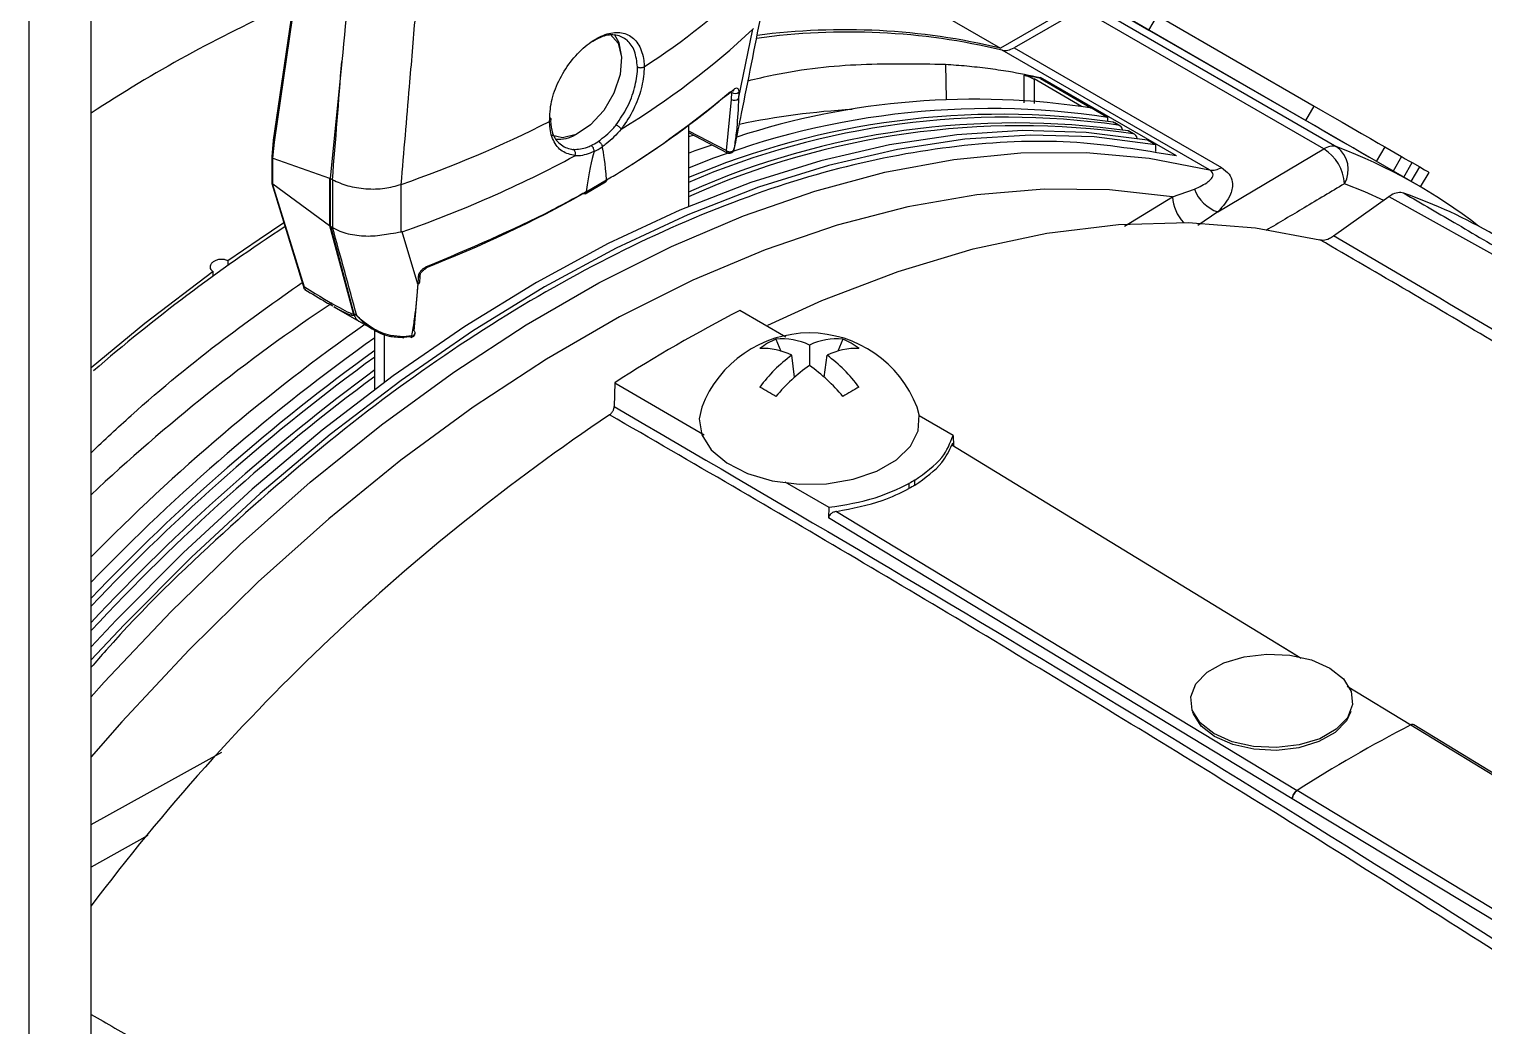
# Model space of a CAD drawing. Extents: x 17.1 to 113.1, y 3.8 to 84.5.
# Drawn here: x 80.093 to 83.209, y 12.282 to 14.415 of the extents above; entities that cross this region are included whole.
import ezdxf

# ---------------------------------------------------------------- set-up
doc = ezdxf.new("R2010")
doc.units = 0
doc.header["$MEASUREMENT"] = 0
doc.layers.add('OBJECT', color=7, linetype='CONTINUOUS')

msp = doc.modelspace()

# ---------------------------------------------------------------- linework, layer by layer
at = {"layer": 'OBJECT'}
for p, q in [((80.2264, 8.0001), (80.2264, 15.3266)), ((80.0934, 7.9233), (80.0934, 15.2498)), ((81.7632, 14.6114), (82.1733, 14.3746)), ((80.6663, 14.5222), (80.6163, 14.1773)), ((80.6189, 14.1732), (80.6688, 14.518)), ((82.4019, 14.5066), (82.1733, 14.3746)), ((82.3466, 14.4584), (82.2027, 14.3754)), ((82.8655, 14.1588), (82.3466, 14.4584)), ((82.3745, 14.4629), (82.8934, 14.1633)), ((82.3913, 14.4711), (82.4913, 14.4133)), ((83.0657, 14.0817), (82.3919, 14.4707)), ((82.4913, 14.4133), (82.5093, 14.4445)), ((82.5093, 14.4445), (82.8452, 14.2506)), ((81.6125, 14.2658), (81.6429, 14.4149)), ((81.6429, 14.4149), (81.6444, 14.4167)), ((82.4913, 14.4133), (82.8272, 14.2194)), ((82.6209, 14.114), (82.1771, 14.3702)), ((82.2027, 14.3754), (82.6465, 14.1192)), ((80.7631, 14.346), (80.738, 14.0959)), ((81.4107, 14.3348), (81.4107, 14.3348)), ((82.0554, 14.3401), (82.0571, 14.2653)), ((82.2238, 14.2574), (82.2238, 14.317)), ((82.347, 14.2496), (82.2452, 14.3086)), ((82.2452, 14.3086), (82.2452, 14.2561)), ((82.5503, 14.1438), (82.2592, 14.3118)), ((82.2592, 14.3118), (82.2592, 14.3095)), ((82.2592, 14.3095), (82.3683, 14.2463)), ((81.5974, 14.265), (81.5981, 14.2795)), ((81.6132, 14.2802), (81.6125, 14.2658)), ((81.5864, 14.1554), (81.5974, 14.265)), ((82.3695, 14.2461), (82.4034, 14.2265)), ((82.8272, 14.2194), (82.8452, 14.2506)), ((81.2079, 14.2178), (81.2079, 14.2178)), ((81.5052, 14.2094), (81.5052, 14.0354)), ((82.4034, 14.2179), (82.4034, 14.2265)), ((82.4255, 14.2098), (82.4149, 14.2159)), ((82.4289, 14.2086), (82.4184, 14.2147)), ((80.6163, 14.1772), (80.6129, 14.1429)), ((81.5052, 14.1975), (81.5864, 14.1554)), ((81.5052, 14.194), (81.5884, 14.1508)), ((81.5052, 14.1855), (81.5161, 14.1884)), ((82.4572, 14.1915), (82.4467, 14.1976)), ((82.4607, 14.1903), (82.4502, 14.1964)), ((82.5051, 14.1678), (82.4881, 14.1776)), ((80.6154, 14.1389), (80.6189, 14.1732)), ((81.3032, 14.1532), (81.3032, 14.1532)), ((81.3205, 14.1632), (81.3205, 14.1632)), ((81.6027, 14.1573), (81.6024, 14.156)), ((81.6027, 14.1573), (81.6046, 14.1644)), ((82.5051, 14.1678), (82.5051, 14.1531)), ((82.6389, 14.0239), (82.8655, 14.1588)), ((82.9961, 14.1635), (82.9781, 14.1323)), ((82.9961, 14.1635), (83.0323, 14.1426)), ((80.6129, 14.1427), (80.6129, 14.0853)), ((80.6156, 14.1388), (80.7369, 14.0962)), ((80.6156, 14.0836), (80.6156, 14.1388)), ((83.0323, 14.1426), (83.0143, 14.1114)), ((83.0368, 14.0984), (83.0548, 14.1296)), ((83.0531, 14.089), (83.0711, 14.1202)), ((83.0548, 14.1296), (83.0711, 14.1202)), ((80.6129, 14.0852), (80.6827, 13.8592)), ((80.6829, 13.8633), (80.6147, 14.084)), ((80.7369, 13.9946), (80.6156, 14.0836)), ((80.7369, 14.0962), (80.7369, 13.9946)), ((80.7391, 14.0952), (80.7428, 14.0931)), ((80.7391, 13.9931), (80.7391, 14.0952)), ((80.7428, 14.0931), (80.7428, 13.991)), ((80.89, 14.0829), (80.8901, 14.0829)), ((80.89, 13.9812), (80.89, 14.0829)), ((81.284, 14.0631), (81.328, 14.0885)), ((81.2861, 14.0672), (81.3301, 14.0926)), ((81.3301, 14.0926), (81.3301, 14.0926)), ((83.073, 14.0775), (83.091, 14.1087)), ((81.2861, 14.0672), (81.2861, 14.0672)), ((82.4392, 13.9938), (82.5417, 14.0562)), ((82.5417, 14.0562), (82.5888, 14.0727)), ((82.8867, 13.9726), (83.0052, 14.0567)), ((83.0052, 14.0567), (83.6412, 13.7033)), ((82.6389, 14.0239), (82.596, 13.9948)), ((80.7375, 13.9942), (80.7386, 13.9935)), ((80.7878, 13.8064), (80.7375, 13.9942)), ((80.7386, 13.9935), (80.7889, 13.8057)), ((80.7428, 13.991), (80.7391, 13.9931)), ((80.8924, 13.9816), (80.89, 13.9812)), ((80.9255, 13.8692), (80.8924, 13.9816)), ((80.4874, 13.8866), (80.4874, 13.8965)), ((80.5193, 13.9193), (80.5193, 13.9095)), ((80.9177, 13.7693), (80.9268, 13.8699)), ((80.9262, 13.8836), (80.9255, 13.8692)), ((80.6853, 13.8575), (80.6826, 13.8597)), ((80.7459, 13.8212), (80.7993, 13.7904)), ((80.7949, 13.8022), (80.7889, 13.8057)), ((81.7137, 13.7556), (81.6156, 13.8132)), ((80.7993, 13.7904), (80.8324, 13.7713)), ((80.8335, 13.6441), (80.8335, 13.7716)), ((80.8547, 13.6598), (80.8547, 13.7624)), ((80.8942, 13.7559), (80.9102, 13.7573)), ((80.9124, 13.7588), (80.8949, 13.757)), ((81.6926, 13.7517), (81.7034, 13.7261)), ((81.7643, 13.7392), (81.7643, 13.6954)), ((81.836, 13.7517), (81.8252, 13.7261)), ((81.7325, 13.6703), (81.7264, 13.7173)), ((81.7961, 13.6703), (81.8022, 13.7173)), ((81.3474, 13.6584), (81.3462, 13.6075)), ((81.3474, 13.6584), (81.5389, 13.5469)), ((82.0718, 13.5453), (81.9995, 13.5877)), ((82.0694, 13.5255), (82.8058, 13.0761)), ((82.0718, 13.5453), (82.0725, 13.5235)), ((81.7117, 13.4464), (81.8057, 13.3917)), ((81.9772, 13.4425), (81.9774, 13.4317)), ((81.9901, 13.4391), (81.9899, 13.4498)), ((81.8057, 13.3917), (81.8055, 13.3693)), ((82.798, 12.768), (81.8055, 13.3693)), ((81.8225, 13.3829), (82.8085, 12.7855)), ((82.7506, 13.1098), (82.8174, 13.069)), ((82.9157, 13.009), (83.0518, 12.926)), ((82.9157, 13.009), (83.0518, 12.926)), ((82.5866, 12.95), (82.5856, 12.9532)), ((83.0518, 12.926), (86.0463, 11.1004)), ((80.2264, 12.7131), (80.5064, 12.8673)), ((85.814, 10.9663), (82.8085, 12.7855)), ((82.7981, 12.768), (82.798, 12.768)), ((85.8037, 10.9487), (82.7981, 12.768)), ((80.3476, 12.689), (80.2264, 12.6216))]:
    msp.add_line(p, q, dxfattribs=at)
at = {"layer": 'OBJECT', "flags": 128}
for points in [[(81.3365, 14.4049), (81.3373, 14.4045), (81.3546, 14.3851), (81.3622, 14.3552), (81.3591, 14.3181), (81.3458, 14.2785), (81.3238, 14.2411), (81.2958, 14.2103), (81.2652, 14.19), (81.2357, 14.1826), (81.2115, 14.1884)], [(81.3619, 14.3588), (81.3569, 14.3857), (81.3468, 14.4037)], [(82.8452, 14.2506), (82.8636, 14.24), (82.8838, 14.2283), (82.9048, 14.2162), (82.926, 14.204), (82.9465, 14.1922), (82.9654, 14.1812), (82.9822, 14.1715), (82.9961, 14.1635)], [(82.4149, 14.2159), (82.4171, 14.2153), (82.4184, 14.2147)], [(82.9635, 14.1407), (82.9474, 14.15), (82.9285, 14.161), (82.908, 14.1728), (82.8868, 14.185), (82.8658, 14.1972), (82.8456, 14.2088), (82.8272, 14.2194)], [(82.4881, 14.1776), (82.3568, 14.1943), (82.2206, 14.1982), (82.0801, 14.1894), (81.9359, 14.1678), (81.7885, 14.1335), (81.6386, 14.0867), (81.4868, 14.0276), (81.3337, 13.9563), (81.18, 13.8733), (81.0262, 13.7788), (80.8732, 13.6733), (80.7213, 13.5572), (80.5714, 13.4309), (80.424, 13.295), (80.2798, 13.1501), (80.2264, 13.0932)], [(82.5051, 14.1678), (82.3738, 14.1845), (82.2376, 14.1884), (82.0971, 14.1796), (81.9529, 14.158), (81.8055, 14.1237), (81.6556, 14.0769), (81.5038, 14.0178), (81.3507, 13.9465), (81.1969, 13.8635), (81.0432, 13.769), (80.8901, 13.6635), (80.7383, 13.5474), (80.5884, 13.4211), (80.441, 13.2852), (80.2968, 13.1403), (80.2264, 13.065)], [(82.4467, 14.1976), (82.4488, 14.197), (82.4502, 14.1964)], [(80.2264, 12.9863), (80.2542, 13.0172), (80.3979, 13.169), (80.5453, 13.3119), (80.6956, 13.4453), (80.8483, 13.5685), (81.0026, 13.681), (81.1579, 13.7825), (81.3135, 13.8723), (81.4688, 13.9502), (81.6231, 14.0158), (81.7758, 14.0688), (81.9261, 14.109), (82.0735, 14.1363), (82.2173, 14.1504), (82.3568, 14.1514), (82.4916, 14.1393), (82.6209, 14.114)], [(81.5052, 14.15), (81.52, 14.1552), (81.5561, 14.1676)], [(81.5864, 14.1554), (81.5885, 14.1542), (81.5909, 14.1534), (81.5934, 14.153), (81.596, 14.1531), (81.5983, 14.1536), (81.6003, 14.1545), (81.6018, 14.1557), (81.6027, 14.1573)], [(83.0323, 14.1426), (83.0332, 14.1421), (83.0403, 14.138), (83.0479, 14.1336), (83.0548, 14.1296)], [(83.0711, 14.1202), (83.0816, 14.1141), (83.0883, 14.1103), (83.0909, 14.1087), (83.091, 14.1087)], [(82.994, 14.0488), (82.9533, 14.067), (82.91, 14.0843)], [(82.5417, 14.0562), (82.4069, 14.0712), (82.2671, 14.0726), (82.1228, 14.0604), (81.9748, 14.0347), (81.8235, 13.9955), (81.6699, 13.943), (81.5144, 13.8776), (81.3579, 13.7994), (81.2011, 13.7088), (81.0446, 13.6063), (80.8891, 13.4923), (80.7354, 13.3673), (80.5842, 13.2319), (80.4361, 13.0867), (80.2919, 12.9323), (80.2264, 12.8577)], [(83.0718, 14.0782), (83.0729, 14.0776), (83.0715, 14.0784)], [(80.6391, 14.0005), (80.5858, 13.9653), (80.5193, 13.9193)], [(81.6752, 13.7815), (81.7912, 13.8341), (81.9542, 13.8967), (82.1149, 13.9449), (82.2726, 13.9785), (82.4263, 13.9973), (82.5755, 14.0012), (82.7194, 13.9902), (82.8572, 13.9644)], [(80.4874, 13.8965), (80.3416, 13.7855), (80.2264, 13.6902)], [(80.9439, 13.9062), (80.9438, 13.9049), (80.9435, 13.9038), (80.9431, 13.9029), (80.9425, 13.9023), (80.9421, 13.9021)], [(80.9301, 13.8741), (80.9306, 13.8841), (80.9308, 13.8885)], [(80.8949, 13.757), (80.8949, 13.7559), (80.8948, 13.755), (80.8948, 13.7544), (80.8947, 13.7541), (80.8946, 13.7541), (80.8944, 13.7544), (80.8943, 13.755), (80.8942, 13.7559)], [(80.9124, 13.7588), (80.9123, 13.7576), (80.9122, 13.7566), (80.912, 13.756), (80.9117, 13.7556), (80.9115, 13.7556)], [(81.5338, 13.606), (81.5284, 13.5811), (81.534, 13.5471), (81.554, 13.5149), (81.5873, 13.4867), (81.6317, 13.4641), (81.6844, 13.4486), (81.7421, 13.4412), (81.8012, 13.4422), (81.858, 13.4518), (81.909, 13.4691), (81.9508, 13.4933), (81.9809, 13.5227), (81.9974, 13.5555), (81.9993, 13.5896), (81.9948, 13.606)], [(82.584, 12.9572), (82.581, 12.9858), (82.592, 13.0136), (82.6162, 13.0385), (82.6516, 13.0585), (82.6953, 13.0719), (82.7437, 13.0777), (82.7931, 13.0753), (82.8392, 13.0651), (82.8785, 13.0477), (82.9077, 13.0247), (82.9245, 12.9978), (82.9275, 12.9693), (82.9165, 12.9414), (82.8923, 12.9165), (82.8569, 12.8965), (82.8133, 12.8831), (82.7648, 12.8773), (82.7155, 12.8797), (82.6693, 12.8899), (82.63, 12.9073), (82.6008, 12.9304), (82.584, 12.9572)], [(82.9233, 12.9543), (82.914, 12.9345), (82.8902, 12.9099), (82.8554, 12.8903), (82.8124, 12.877), (82.7646, 12.8714), (82.7161, 12.8737), (82.6706, 12.8838), (82.6319, 12.9009), (82.6032, 12.9236), (82.5866, 12.95)], [(86.0533, 11.1008), (84.5677, 12.0065), (83.0587, 12.9264)]]:
    msp.add_lwpolyline(points, dxfattribs=at)
at = {"layer": 'OBJECT'}
for centre, radius, start, end in [((80.5039, 15.73), 1.664, 303.0242, 313.2654), ((81.8919, 11.6939), 3.0388, 114.2665, 123.236), ((80.4739, 15.6644), 1.7111, 301.2478, 313.0956), ((81.8476, 12.9949), 1.4142, 76.5257, 97.9952), ((81.8397, 12.9816), 1.4324, 76.5316, 97.5199), ((81.605, 14.2917), 0.014, 240.3053, 305.4982), ((81.5974, 14.2868), 0.00559, 311.513, 358.4974), ((82.1512, 12.5434), 1.7019, 81.4782, 112.3063), ((81.6043, 14.2772), 0.014, 240.3056, 305.5003), ((82.1187, 12.6184), 1.6469, 81.2412, 108.0351), ((81.9534, 12.5756), 1.6706, 93.3438, 101.7023), ((80.0316, 16.548), 2.6103, 289.202, 296.7849), ((82.1736, 12.5153), 1.7177, 81.9245, 112.9005), ((82.1841, 12.5048), 1.722, 81.9421, 113.2172), ((82.2051, 12.4837), 1.7308, 81.9773, 113.8517), ((82.2156, 12.4732), 1.7352, 81.9947, 114.1653), ((82.423, 14.1983), 0.0118, 6.2051, 77.8002), ((81.2257, 14.2584), 0.0789, 266.4982, 299.2219), ((82.4547, 14.18), 0.0118, 6.2051, 77.8002), ((80.0527, 16.394), 2.5543, 289.1922, 298.2593), ((81.591, 14.1547), 0.00465, 171.6239, 237.1833), ((81.5931, 14.1597), 0.01, 242.5349, 338.7646), ((82.8843, 14.1313), 0.0333, 74.0154, 124.2943), ((82.816, 14.0787), 0.0942, 3.4432, 58.3128), ((82.8577, 14.1146), 0.0605, 329.9957, 53.7444), ((82.478, 13.0638), 1.1754, 52.2845, 69.3042), ((82.6271, 14.1485), 0.0351, 259.8176, 303.4206), ((82.6351, 14.0637), 0.0938, 184.535, 221.5974), ((82.6664, 14.1023), 0.0831, 200.8481, 250.6596), ((82.6426, 12.9537), 1.1785, 60.0257, 70.4603), ((82.7856, 10.7175), 3.9146, 123.2106, 130.7354), ((80.9243, 13.875), 0.00589, 281.6443, 350.9625), ((80.925, 13.8894), 0.00586, 281.5305, 351.991), ((82.9349, 10.5427), 3.9506, 123.7142, 133.2828), ((80.8131, 13.825), 0.0321, 217.2122, 221.1791), ((80.8001, 13.8251), 0.0224, 236.7566, 240.0193), ((80.8118, 13.8107), 0.0238, 196.5003, 238.3694), ((83.0932, 10.9439), 3.2275, 117.2472, 122.7474), ((83.2673, 10.2971), 4.2637, 125.157, 135.4979), ((80.9144, 13.7646), 0.00581, 354.6236, 55.1496), ((83.3209, 10.2531), 4.295, 125.3904, 136.096), ((80.9123, 13.7575), 0.0021, 185.0665, 247.4281), ((80.9102, 13.7655), 0.01, 277.3788, 351.6796), ((80.9128, 13.7664), 0.00768, 266.782, 341.8978), ((81.7643, 13.5183), 0.2466, 20.836, 159.164), ((81.7572, 13.6001), 0.1648, 113.0751, 126.9196), ((81.7059, 13.6162), 0.1361, 64.606, 95.6228), ((81.8227, 13.6162), 0.1361, 84.3771, 115.394), ((81.7715, 13.6001), 0.1648, 53.0803, 66.9251), ((83.3589, 10.221), 4.3209, 125.7641, 136.4653), ((83.4213, 10.1555), 4.3995, 126.0291, 136.5683), ((81.6645, 13.5934), 0.1385, 63.4129, 92.5896), ((81.9114, 13.4642), 0.3134, 126.163, 143.8844), ((81.8642, 13.5934), 0.1385, 87.4104, 116.5871), ((81.6172, 13.4642), 0.3134, 36.1156, 53.837), ((83.4842, 10.0961), 4.4623, 126.443, 136.893), ((81.9815, 13.3886), 0.3759, 125.285, 140.2138), ((81.5472, 13.3886), 0.3759, 39.7861, 54.7152), ((83.5042, 10.0796), 4.4764, 126.6275, 137.0744), ((81.0341, 12.5281), 1.2829, 59.1157, 60.8897), ((82.4947, 12.5278), 1.2832, 119.1105, 120.8841), ((83.9143, 9.7561), 4.6199, 123.9189, 142.9648), ((83.5945, 10.6556), 3.2221, 119.8667, 120.128), ((83.5965, 10.6418), 3.2257, 119.8667, 120.1279), ((84.5166, 10.1076), 3.1763, 117.4627, 122.5319), ((83.0556, 12.9203), 0.00689, 61.8768, 123.9444), ((82.8221, 12.7655), 0.0242, 124.2144, 173.9673)]:
    msp.add_arc(centre, radius, start, end, dxfattribs=at)
for centre, major_axis, ratio, start_param, end_param in [((78.9307, 11.4552), (1.5893, 16.547), 0.094708, 4.881569, 4.897081), ((79.7294, 14.8248), (2.2222, 0.1551), 0.524922, 5.514953, 5.671362), ((80.6263, 14.176), (0.00993, -0.00122), 0.518445, 3.130203, 3.940071), ((80.6229, 14.1423), (0.01, -0.0005), 0.541019, 3.114567, 3.901656), ((80.5032, -2.5838), (0.8109, 16.7566), 0.01214, 0.048934, 0.112896), ((81.3173, 14.2713), (0.077, 0.1206), 0.545295, 3.86582, 4.036645), ((80.5032, -2.5838), (0.8109, 16.7566), 0.01214, 6.185917, 6.249879), ((80.6229, 14.2094), (0.0071, 0.0706), 0.099986, 3.091184, 3.117364), ((80.6229, 14.0571), (-0.0087, 0.027), 0.181828, 6.036358, 6.17696), ((80.824, 14.9428), (0.085, 0.847), 0.099986, 3.117364, 3.130453), ((80.824, 14.9422), (0.0807, 0.8484), 0.104683, 3.080691, 3.093782), ((80.8277, 14.9401), (0.0807, 0.8484), 0.104683, 3.093782, 3.097122), ((79.7294, 14.8248), (2.2222, 0.1551), 0.524922, 5.250963, 5.4472), ((80.824, 13.6762), (-0.1046, 0.3236), 0.181828, 6.029841, 6.036358), ((80.824, 13.6764), (-0.1011, 0.3198), 0.201902, 6.065962, 6.072473), ((80.8277, 13.6743), (-0.1011, 0.3198), 0.201902, 6.061757, 6.065962), ((79.3474, 14.5827), (-1.7697, 5.6286), 0.198355, 4.51127, 4.544961), ((80.4056, 14.057), (0.3822, -0.2512), 0.030867, 5.544506, 6.265171), ((80.4272, 14.0745), (0.3616, -0.2711), 0.058139, 5.832572, 6.304437), ((80.4056, 14.057), (0.3822, -0.2512), 0.030867, 6.265171, 6.317835), ((80.4272, 14.0745), (0.3616, -0.2711), 0.058139, 0.021251, 0.073915)]:
    msp.add_ellipse(centre, major_axis=major_axis, ratio=ratio, start_param=start_param, end_param=end_param, dxfattribs=at)
for points, knots in [([(80.8183, 14.9622), (80.8179, 14.9572), (80.8158, 14.9323), (80.8069, 14.8279), (80.7896, 14.627), (80.7726, 14.447), (80.7631, 14.346)], [0, 0, 0, 0, 0.024148, 0.120739, 0.507103, 1, 1, 1, 1]), ([(80.8901, 14.0829), (80.8961, 14.1526), (80.9063, 14.2725), (80.9164, 14.3924), (80.9206, 14.4426)], [0, 0, 0, 0, 0.581449, 1, 1, 1, 1]), ([(81.6048, 14.1643), (81.6096, 14.1878), (81.6287, 14.2819), (81.6472, 14.3763), (81.6611, 14.4472)], [0, 0, 0, 0, 0.249079, 1, 1, 1, 1]), ([(81.2079, 14.2178), (81.2085, 14.2318), (81.2096, 14.2597), (81.2263, 14.3048), (81.2517, 14.3462), (81.2838, 14.3801), (81.3185, 14.4025), (81.3518, 14.4109), (81.3802, 14.4041), (81.4006, 14.3828), (81.4092, 14.3568), (81.4104, 14.3392), (81.4107, 14.3348)], [0, 0, 0, 0, 0.106547, 0.213092, 0.319763, 0.426916, 0.534499, 0.642267, 0.74996, 0.857311, 0.964156, 1, 1, 1, 1]), ([(81.3963, 14.3343), (81.3947, 14.3462), (81.3916, 14.3699), (81.3749, 14.3935), (81.3511, 14.4042), (81.3248, 14.4027), (81.3071, 14.3925), (81.3001, 14.3884)], [0, 0, 0, 0, 0.214285, 0.42858, 0.642685, 0.856871, 1, 1, 1, 1]), ([(82.1771, 14.3702), (82.1811, 14.3697), (82.1889, 14.3688), (82.1981, 14.3732), (82.2027, 14.3754)], [0, 0, 0, 0, 0.5, 1, 1, 1, 1]), ([(81.3506, 14.2106), (81.3589, 14.2228), (81.3757, 14.2472), (81.3912, 14.2896), (81.396, 14.3186), (81.3962, 14.3326), (81.3963, 14.3343)], [0, 0, 0, 0, 0.318291, 0.636578, 0.954854, 1, 1, 1, 1]), ([(81.4107, 14.3348), (81.4097, 14.3211), (81.4076, 14.2936), (81.3913, 14.2483), (81.3737, 14.2179), (81.3627, 14.2035), (81.3611, 14.2014)], [0, 0, 0, 0, 0.315568, 0.631102, 0.947588, 1, 1, 1, 1]), ([(81.3963, 14.3343), (81.3964, 14.3342), (81.397, 14.3339), (81.3987, 14.3333), (81.4016, 14.3328), (81.405, 14.3328), (81.4082, 14.3335), (81.4099, 14.3344), (81.4107, 14.3348)], [0, 0, 0, 0, 0.032875, 0.166131, 0.374662, 0.583122, 0.791561, 1, 1, 1, 1]), ([(81.6329, 14.3048), (81.6512, 14.3092), (81.734, 14.3289), (81.8764, 14.3435), (81.9957, 14.3412), (82.0554, 14.3401)], [0, 0, 0, 0, 0.124265, 0.562133, 1, 1, 1, 1]), ([(82.0554, 14.3401), (82.0707, 14.3391), (82.1012, 14.3369), (82.1462, 14.3318), (82.1992, 14.3242), (82.2364, 14.3165), (82.2592, 14.3118)], [0, 0, 0, 0, 0.218765, 0.43753, 0.656295, 1, 1, 1, 1]), ([(82.2592, 14.3095), (82.2509, 14.3113), (82.2392, 14.3139), (82.2273, 14.3163), (82.2238, 14.317)], [0, 0, 0, 0, 0.701382, 1, 1, 1, 1]), ([(82.2238, 14.317), (82.2255, 14.3166), (82.2287, 14.3158), (82.2347, 14.3136), (82.24, 14.3113), (82.2433, 14.3096), (82.2449, 14.3088), (82.2452, 14.3086)], [0, 0, 0, 0, 0.292382, 0.559792, 0.754516, 0.950187, 1, 1, 1, 1]), ([(81.3301, 14.0926), (81.3347, 14.0954), (81.3579, 14.1092), (81.4572, 14.1707), (81.5378, 14.2348), (81.603, 14.2867)], [0, 0, 0, 0, 0.0456532, 0.2282935, 1, 1, 1, 1]), ([(81.6012, 14.2826), (81.6012, 14.2827), (81.6017, 14.2831), (81.602, 14.2832), (81.6018, 14.2832), (81.6018, 14.2832)], [0, 0, 0, 0, 0.113624, 0.931849, 1, 1, 1, 1]), ([(81.603, 14.2867), (81.6043, 14.2876), (81.6068, 14.2894), (81.61, 14.2895), (81.6122, 14.2874), (81.6132, 14.284), (81.6132, 14.2812), (81.6132, 14.2802)], [0, 0, 0, 0, 0.2190626, 0.4380204, 0.6592172, 0.8799982, 1, 1, 1, 1]), ([(81.6125, 14.2658), (81.6123, 14.2606), (81.6112, 14.2345), (81.6085, 14.198), (81.6042, 14.1678), (81.6027, 14.1573)], [0, 0, 0, 0, 0.139683, 0.698663, 1, 1, 1, 1]), ([(81.2079, 14.2178), (81.2087, 14.2183), (81.2102, 14.2192), (81.2114, 14.2211), (81.2114, 14.223), (81.2104, 14.2246), (81.2092, 14.2255), (81.2086, 14.2258), (81.2085, 14.2259)], [0, 0, 0, 0, 0.208439, 0.416878, 0.625338, 0.833869, 0.967125, 1, 1, 1, 1]), ([(81.2625, 14.1445), (81.2528, 14.1467), (81.2333, 14.1512), (81.2143, 14.1758), (81.2082, 14.2007), (81.208, 14.2157), (81.2079, 14.2178)], [0, 0, 0, 0, 0.315107, 0.632944, 0.949791, 1, 1, 1, 1]), ([(81.2097, 14.219), (81.2107, 14.2099), (81.2128, 14.1892), (81.2292, 14.1675), (81.247, 14.1591), (81.2578, 14.1579), (81.2591, 14.1578)], [0, 0, 0, 0, 0.269356, 0.609723, 0.95051, 1, 1, 1, 1]), ([(81.3129, 14.1754), (81.3234, 14.1836), (81.3365, 14.1938), (81.3482, 14.2077), (81.3506, 14.2106)], [0, 0, 0, 0, 0.796377, 1, 1, 1, 1]), ([(81.3506, 14.2106), (81.3507, 14.2105), (81.3513, 14.2102), (81.3527, 14.2093), (81.3549, 14.2077), (81.3575, 14.2055), (81.3597, 14.2033), (81.3606, 14.2021), (81.3611, 14.2014)], [0, 0, 0, 0, 0.048559, 0.140159, 0.355135, 0.570098, 0.785047, 1, 1, 1, 1]), ([(82.5503, 14.1438), (82.4754, 14.1563), (82.3254, 14.1814), (82.0819, 14.1701), (81.8286, 14.1234), (81.5668, 14.0368), (81.3006, 13.914), (81.033, 13.7559), (80.7674, 13.5641), (80.5082, 13.3396), (80.3271, 13.1655), (80.2369, 13.0615), (80.2264, 13.0493)], [0, 0, 0, 0, 0.10938, 0.219108, 0.328487, 0.437867, 0.547595, 0.656975, 0.766354, 0.876083, 0.985462, 1, 1, 1, 1]), ([(81.2969, 14.1662), (81.3017, 14.1686), (81.307, 14.1714), (81.3123, 14.175), (81.3129, 14.1754)], [0, 0, 0, 0, 0.886118, 1, 1, 1, 1]), ([(81.3129, 14.1754), (81.3133, 14.1752), (81.3139, 14.1748), (81.3153, 14.1736), (81.317, 14.1718), (81.3189, 14.1689), (81.3202, 14.1659), (81.3204, 14.1641), (81.3205, 14.1632)], [0, 0, 0, 0, 0.101755, 0.160241, 0.370186, 0.580125, 0.790061, 1, 1, 1, 1]), ([(81.3615, 14.2015), (81.351, 14.19), (81.3378, 14.1754), (81.3235, 14.1653), (81.3205, 14.1632)], [0, 0, 0, 0, 0.791837, 1, 1, 1, 1]), ([(81.3611, 14.2014), (81.3611, 14.2014), (81.3611, 14.2014), (81.3612, 14.2014), (81.3614, 14.2014), (81.3615, 14.2015), (81.3615, 14.2015)], [0, 0, 0, 0, 0.159853, 0.363916, 0.750553, 1, 1, 1, 1]), ([(81.2591, 14.1578), (81.2689, 14.1583), (81.2811, 14.159), (81.2942, 14.165), (81.2969, 14.1662)], [0, 0, 0, 0, 0.796377, 1, 1, 1, 1]), ([(81.2625, 14.1445), (81.2628, 14.1456), (81.2634, 14.1477), (81.2633, 14.1511), (81.2624, 14.1543), (81.261, 14.1563), (81.2598, 14.1573), (81.2593, 14.1577), (81.2591, 14.1578)], [0, 0, 0, 0, 0.214953, 0.429902, 0.644865, 0.859841, 0.951441, 1, 1, 1, 1]), ([(81.3032, 14.1532), (81.2919, 14.149), (81.2775, 14.1435), (81.2647, 14.144), (81.2621, 14.1441)], [0, 0, 0, 0, 0.79181, 1, 1, 1, 1]), ([(81.2621, 14.1441), (81.2621, 14.1441), (81.2622, 14.1442), (81.2624, 14.1443), (81.2624, 14.1444), (81.2625, 14.1445), (81.2625, 14.1445)], [0, 0, 0, 0, 0.344886, 0.69197, 0.859659, 1, 1, 1, 1]), ([(81.3032, 14.1532), (81.3033, 14.1542), (81.3033, 14.1562), (81.3024, 14.1594), (81.3009, 14.1625), (81.2993, 14.1644), (81.2979, 14.1655), (81.2973, 14.1659), (81.2969, 14.1662)], [0, 0, 0, 0, 0.2099393, 0.4198754, 0.6298138, 0.8397589, 0.8982453, 1, 1, 1, 1]), ([(82.5888, 14.0727), (82.5996, 14.0778), (82.6141, 14.0845), (82.6264, 14.0961), (82.6298, 14.1033), (82.6266, 14.1098), (82.6234, 14.1125), (82.6213, 14.1138), (82.6209, 14.114)], [0, 0, 0, 0, 0.476054, 0.640497, 0.854535, 0.926508, 0.987725, 1, 1, 1, 1]), ([(82.6465, 14.1192), (82.6526, 14.1147), (82.6648, 14.1056), (82.6718, 14.0853), (82.6671, 14.0567), (82.6496, 14.0363), (82.6389, 14.0239)], [0, 0, 0, 0, 0.16794, 0.334632, 0.594445, 1, 1, 1, 1]), ([(80.613, 14.0853), (80.6129, 14.0853), (80.6128, 14.0851), (80.6134, 14.0844), (80.6144, 14.0841), (80.6147, 14.084)], [0, 0, 0, 0, 0.116965, 0.672334, 1, 1, 1, 1]), ([(80.7431, 14.0929), (80.7536, 14.0882), (80.7746, 14.0788), (80.8145, 14.0726), (80.8549, 14.0729), (80.8785, 14.0796), (80.89, 14.0829)], [0, 0, 0, 0, 0.253584, 0.507165, 0.760848, 1, 1, 1, 1]), ([(81.3301, 14.0926), (81.33, 14.0918), (81.3297, 14.0902), (81.3288, 14.0888), (81.3281, 14.0886), (81.328, 14.0885)], [0, 0, 0, 0, 0.461525, 0.923058, 1, 1, 1, 1]), ([(82.91, 14.0843), (82.8813, 14.0672), (82.8255, 14.0339), (82.7696, 14.0007), (82.7424, 13.9846)], [0, 0, 0, 0, 0.514877, 1, 1, 1, 1]), ([(81.2861, 14.0672), (81.2813, 14.0646), (81.2573, 14.0511), (81.1501, 13.9934), (81.0361, 13.9452), (80.9439, 13.9062)], [0, 0, 0, 0, 0.0456532, 0.2282935, 1, 1, 1, 1]), ([(81.2861, 14.0672), (81.286, 14.0664), (81.2857, 14.0647), (81.2844, 14.0631), (81.2826, 14.0625), (81.2809, 14.0627), (81.2799, 14.0632), (81.2797, 14.0633)], [0, 0, 0, 0, 0.235918, 0.47184, 0.707761, 0.925419, 1, 1, 1, 1]), ([(83.0367, 14.0643), (83.0327, 14.0651), (83.0247, 14.0665), (83.0133, 14.0621), (83.0069, 14.0578), (83.0052, 14.0567)], [0, 0, 0, 0, 0.425023, 0.850044, 1, 1, 1, 1]), ([(83.0367, 14.0643), (83.0754, 14.0419), (83.1562, 13.9951), (83.2771, 13.9237), (83.3991, 13.8508), (83.5204, 13.7775), (83.6005, 13.7283), (83.6412, 13.7033)], [0, 0, 0, 0, 0.187145, 0.391348, 0.595125, 0.793954, 1, 1, 1, 1]), ([(80.7432, 13.9908), (80.747, 13.9887), (80.7607, 13.9813), (80.7897, 13.9734), (80.8292, 13.9713), (80.864, 13.9771), (80.8827, 13.9801), (80.89, 13.9812)], [0, 0, 0, 0, 0.097508, 0.351331, 0.599304, 0.843154, 1, 1, 1, 1]), ([(82.8572, 13.9644), (82.8595, 13.9641), (82.8659, 13.9631), (82.8762, 13.966), (82.8838, 13.9708), (82.8867, 13.9726)], [0, 0, 0, 0, 0.263884, 0.723096, 1, 1, 1, 1]), ([(84.17, 13.1659), (84.1163, 13.2001), (84.0026, 13.2727), (83.8214, 13.3863), (83.6265, 13.5068), (83.4291, 13.627), (83.2359, 13.7427), (83.047, 13.8544), (82.9205, 13.9277), (82.8572, 13.9644)], [0, 0, 0, 0, 0.1241053, 0.2632119, 0.41732, 0.5714285, 0.7142858, 0.857143, 1, 1, 1, 1]), ([(84.1985, 13.1729), (83.9822, 13.3101), (83.5497, 13.5846), (83.1077, 13.8433), (82.8867, 13.9726)], [0, 0, 0, 0, 0.500002, 1, 1, 1, 1]), ([(80.5193, 13.9193), (80.518, 13.9199), (80.5147, 13.9215), (80.5083, 13.9227), (80.5007, 13.9224), (80.4933, 13.9206), (80.4871, 13.9172), (80.4826, 13.9128), (80.4805, 13.9078), (80.4811, 13.9029), (80.4837, 13.899), (80.4864, 13.8972), (80.4874, 13.8965)], [0, 0, 0, 0, 0.073488, 0.179791, 0.286364, 0.393529, 0.501387, 0.609763, 0.718227, 0.826267, 0.933534, 1, 1, 1, 1]), ([(80.9439, 13.9062), (80.942, 13.9052), (80.938, 13.9033), (80.9327, 13.8985), (80.9287, 13.8928), (80.9266, 13.8876), (80.9263, 13.8847), (80.9262, 13.8836)], [0, 0, 0, 0, 0.2190626, 0.4380204, 0.6592172, 0.8799982, 1, 1, 1, 1]), ([(80.9308, 13.8885), (80.9308, 13.8889), (80.9309, 13.8898), (80.9317, 13.8923), (80.9335, 13.8952), (80.9361, 13.8983), (80.9392, 13.9007), (80.9413, 13.9019), (80.9421, 13.9021), (80.9421, 13.9021)], [0, 0, 0, 0, 0.118171, 0.279891, 0.450068, 0.636775, 0.83173, 0.99664, 1, 1, 1, 1]), ([(80.2264, 13.5087), (80.2548, 13.5356), (80.3479, 13.6232), (80.4991, 13.7464), (80.6224, 13.8336), (80.6784, 13.8732)], [0, 0, 0, 0, 0.193831, 0.633962, 1, 1, 1, 1]), ([(80.6826, 13.8597), (80.6825, 13.8608), (80.6824, 13.8618), (80.6829, 13.8633), (80.6829, 13.8633)], [0, 0, 0, 0, 0.980022, 1, 1, 1, 1]), ([(80.9255, 13.8692), (80.9251, 13.8639), (80.9232, 13.8373), (80.9193, 13.8001), (80.9142, 13.7695), (80.9124, 13.7588)], [0, 0, 0, 0, 0.139683, 0.698663, 1, 1, 1, 1]), ([(80.6842, 13.8581), (80.6992, 13.8488), (80.7191, 13.8366), (80.7387, 13.8256), (80.7436, 13.8229)], [0, 0, 0, 0, 0.755923, 1, 1, 1, 1]), ([(80.8949, 13.757), (80.8857, 13.7574), (80.8621, 13.7584), (80.8281, 13.7741), (80.8057, 13.7915), (80.7958, 13.8013), (80.795, 13.8021), (80.7949, 13.8022)], [0, 0, 0, 0, 0.244744, 0.6267289, 0.9679272, 0.996143, 1, 1, 1, 1]), ([(80.7949, 13.8022), (80.795, 13.8021), (80.7959, 13.8011), (80.7987, 13.798), (80.8088, 13.7878), (80.8296, 13.7714), (80.8606, 13.7565), (80.884, 13.7561), (80.8942, 13.7559)], [0, 0, 0, 0, 0.003659, 0.034965, 0.112488, 0.381452, 0.732443, 1, 1, 1, 1]), ([(81.3363, 13.5899), (81.3375, 13.5908), (81.3392, 13.5921), (81.3413, 13.5946), (81.3427, 13.5967), (81.344, 13.5989), (81.3449, 13.6011), (81.3459, 13.6041), (81.3461, 13.6062), (81.3462, 13.6075)], [0, 0, 0, 0, 0.22696, 0.339217, 0.451476, 0.56373, 0.675988, 0.788244, 1, 1, 1, 1]), ([(85.5032, 10.9087), (85.3388, 11.0252), (85.0046, 11.262), (84.4936, 11.613), (83.9652, 11.9675), (83.4349, 12.3135), (82.9073, 12.6485), (82.3871, 12.9696), (81.863, 13.2848), (81.5122, 13.4879), (81.3363, 13.5899)], [0, 0, 0, 0, 0.118989, 0.241992, 0.369009, 0.500039, 0.623805, 0.748387, 0.873785, 1, 1, 1, 1]), ([(81.3462, 13.6075), (81.6949, 13.4039), (82.3921, 12.9966), (83.436, 12.3405), (84.4775, 11.6548), (85.1687, 11.1686), (85.5143, 10.9255)], [0, 0, 0, 0, 0.25003, 0.500058, 0.750055, 1, 1, 1, 1]), ([(81.9899, 13.4498), (82.0118, 13.4655), (82.0522, 13.4945), (82.0656, 13.5293), (82.0718, 13.5453)], [0, 0, 0, 0, 0.541514, 1, 1, 1, 1]), ([(81.9901, 13.4391), (82.012, 13.4548), (82.049, 13.4812), (82.0635, 13.5127), (82.0694, 13.5255)], [0, 0, 0, 0, 0.593383, 1, 1, 1, 1]), ([(82.0694, 13.5255), (82.0696, 13.5261), (82.0701, 13.5273), (82.0707, 13.5284), (82.0712, 13.5289), (82.0717, 13.5288), (82.0721, 13.5279), (82.0724, 13.526), (82.0725, 13.5245), (82.0725, 13.5235)], [0, 0, 0, 0, 0.152075, 0.292239, 0.422142, 0.539512, 0.75246, 0.836113, 1, 1, 1, 1]), ([(81.8057, 13.3917), (81.8402, 13.3972), (81.9037, 13.4073), (81.9541, 13.4314), (81.9772, 13.4425)], [0, 0, 0, 0, 0.54186, 1, 1, 1, 1]), ([(81.8225, 13.3829), (81.8564, 13.3894), (81.9136, 13.4004), (81.959, 13.4227), (81.9774, 13.4317)], [0, 0, 0, 0, 0.593401, 1, 1, 1, 1]), ([(81.8225, 13.3829), (81.8213, 13.3827), (81.8189, 13.3823), (81.8156, 13.3811), (81.8127, 13.3797), (81.8097, 13.3776), (81.8075, 13.3752), (81.8058, 13.3722), (81.8056, 13.3704), (81.8055, 13.3693)], [0, 0, 0, 0, 0.152075, 0.292239, 0.422142, 0.539512, 0.75246, 0.836113, 1, 1, 1, 1]), ([(83.0587, 12.9264), (83.0587, 12.9264), (83.058, 12.9272), (83.0556, 12.9274), (83.053, 12.9265), (83.0518, 12.926)], [0, 0, 0, 0, 0.000877, 0.518261, 1, 1, 1, 1]), ([(82.7981, 12.768), (82.7984, 12.7696), (82.7988, 12.7728), (82.8012, 12.7779), (82.8045, 12.7825), (82.8071, 12.7845), (82.8085, 12.7855)], [0, 0, 0, 0, 0.249999, 0.499999, 0.749999, 1, 1, 1, 1]), ([(80.2264, 12.3064), (80.2602, 12.2869), (80.368, 12.2246), (80.5509, 12.1189), (80.784, 11.9842), (81.0182, 11.8487), (81.2441, 11.7179), (81.3861, 11.6356), (81.4525, 11.5972)], [0, 0, 0, 0, 0.083773, 0.267021, 0.450258, 0.655967, 0.839215, 1, 1, 1, 1])]:
    msp.add_open_spline(points, degree=3, knots=knots, dxfattribs=at)

doc.saveas('drawing.dxf')
